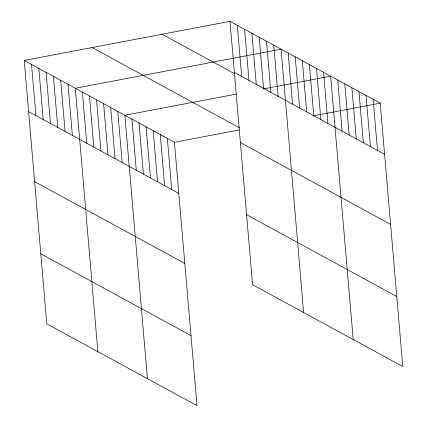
<?xml version="1.0" encoding="UTF-8"?>
<svg xmlns="http://www.w3.org/2000/svg" width="427" height="427" viewBox="0 0 427 427"><rect width="100%" height="100%" fill="white"/><g stroke="black" fill="none" stroke-linecap="round" stroke-linejoin="round"><path stroke-width="0.64" d="M24.216 60.453L174.419 142.271L197.002 405.65L46.799 323.831L24.216 60.453L229.998 21.35L380.201 103.169L402.784 366.547L252.581 284.729L229.998 21.35M236.168 94.116L124.855 115.269L147.432 378.648M263.379 88.949L330.637 76.166L353.214 339.55M174.419 142.271L239.061 129.984M312.948 115.947L380.201 103.169M234.386 72.499L384.588 154.318M162.095 34.256L234.402 73.641M92.125 47.546L239.606 127.881M240.39 142.533L390.593 224.351M246.576 214.696L396.779 296.509M28.604 111.602L178.806 193.415M34.608 181.635L184.811 263.454M40.795 253.798L190.997 335.611M373.123 99.31L377.505 150.459M366.04 95.456L370.428 146.6M358.958 91.597L363.345 142.746M351.88 87.738L356.262 138.887M344.797 83.884L349.185 135.028M337.714 80.025L342.102 131.174M323.554 72.312L327.941 123.456M316.476 68.453L320.858 119.603M309.394 64.594L313.776 115.744M302.311 60.741L306.698 111.885M295.233 56.882L299.615 108.031M288.15 53.023L292.532 104.172M303.65 312.548L281.067 49.169L75.285 88.272L97.868 351.651M273.771 45.193L278.158 96.342M266.48 41.222L270.862 92.365M259.184 37.245L263.566 88.394M251.887 33.274L256.269 84.418M244.591 29.298L248.978 80.447M237.295 25.326L241.682 76.47M167.341 138.412L171.723 189.561M160.258 134.553L164.641 185.702M153.176 130.699L157.563 181.849M146.098 126.84L150.48 177.99M139.015 122.987L143.403 174.131M131.932 119.128L136.32 170.277M117.772 111.415L122.159 162.559M110.689 107.556L115.076 158.705M103.612 103.697L107.994 154.846M96.529 99.843L100.916 150.987M89.446 95.984L93.833 147.134M82.368 92.125L86.75 143.275M67.989 84.295L72.376 135.444M60.698 80.324L65.08 131.468M53.402 76.348L57.784 127.497M46.105 72.376L50.487 123.52M38.809 68.4L43.196 119.549M31.513 64.424L35.9 115.573"/></g></svg>
